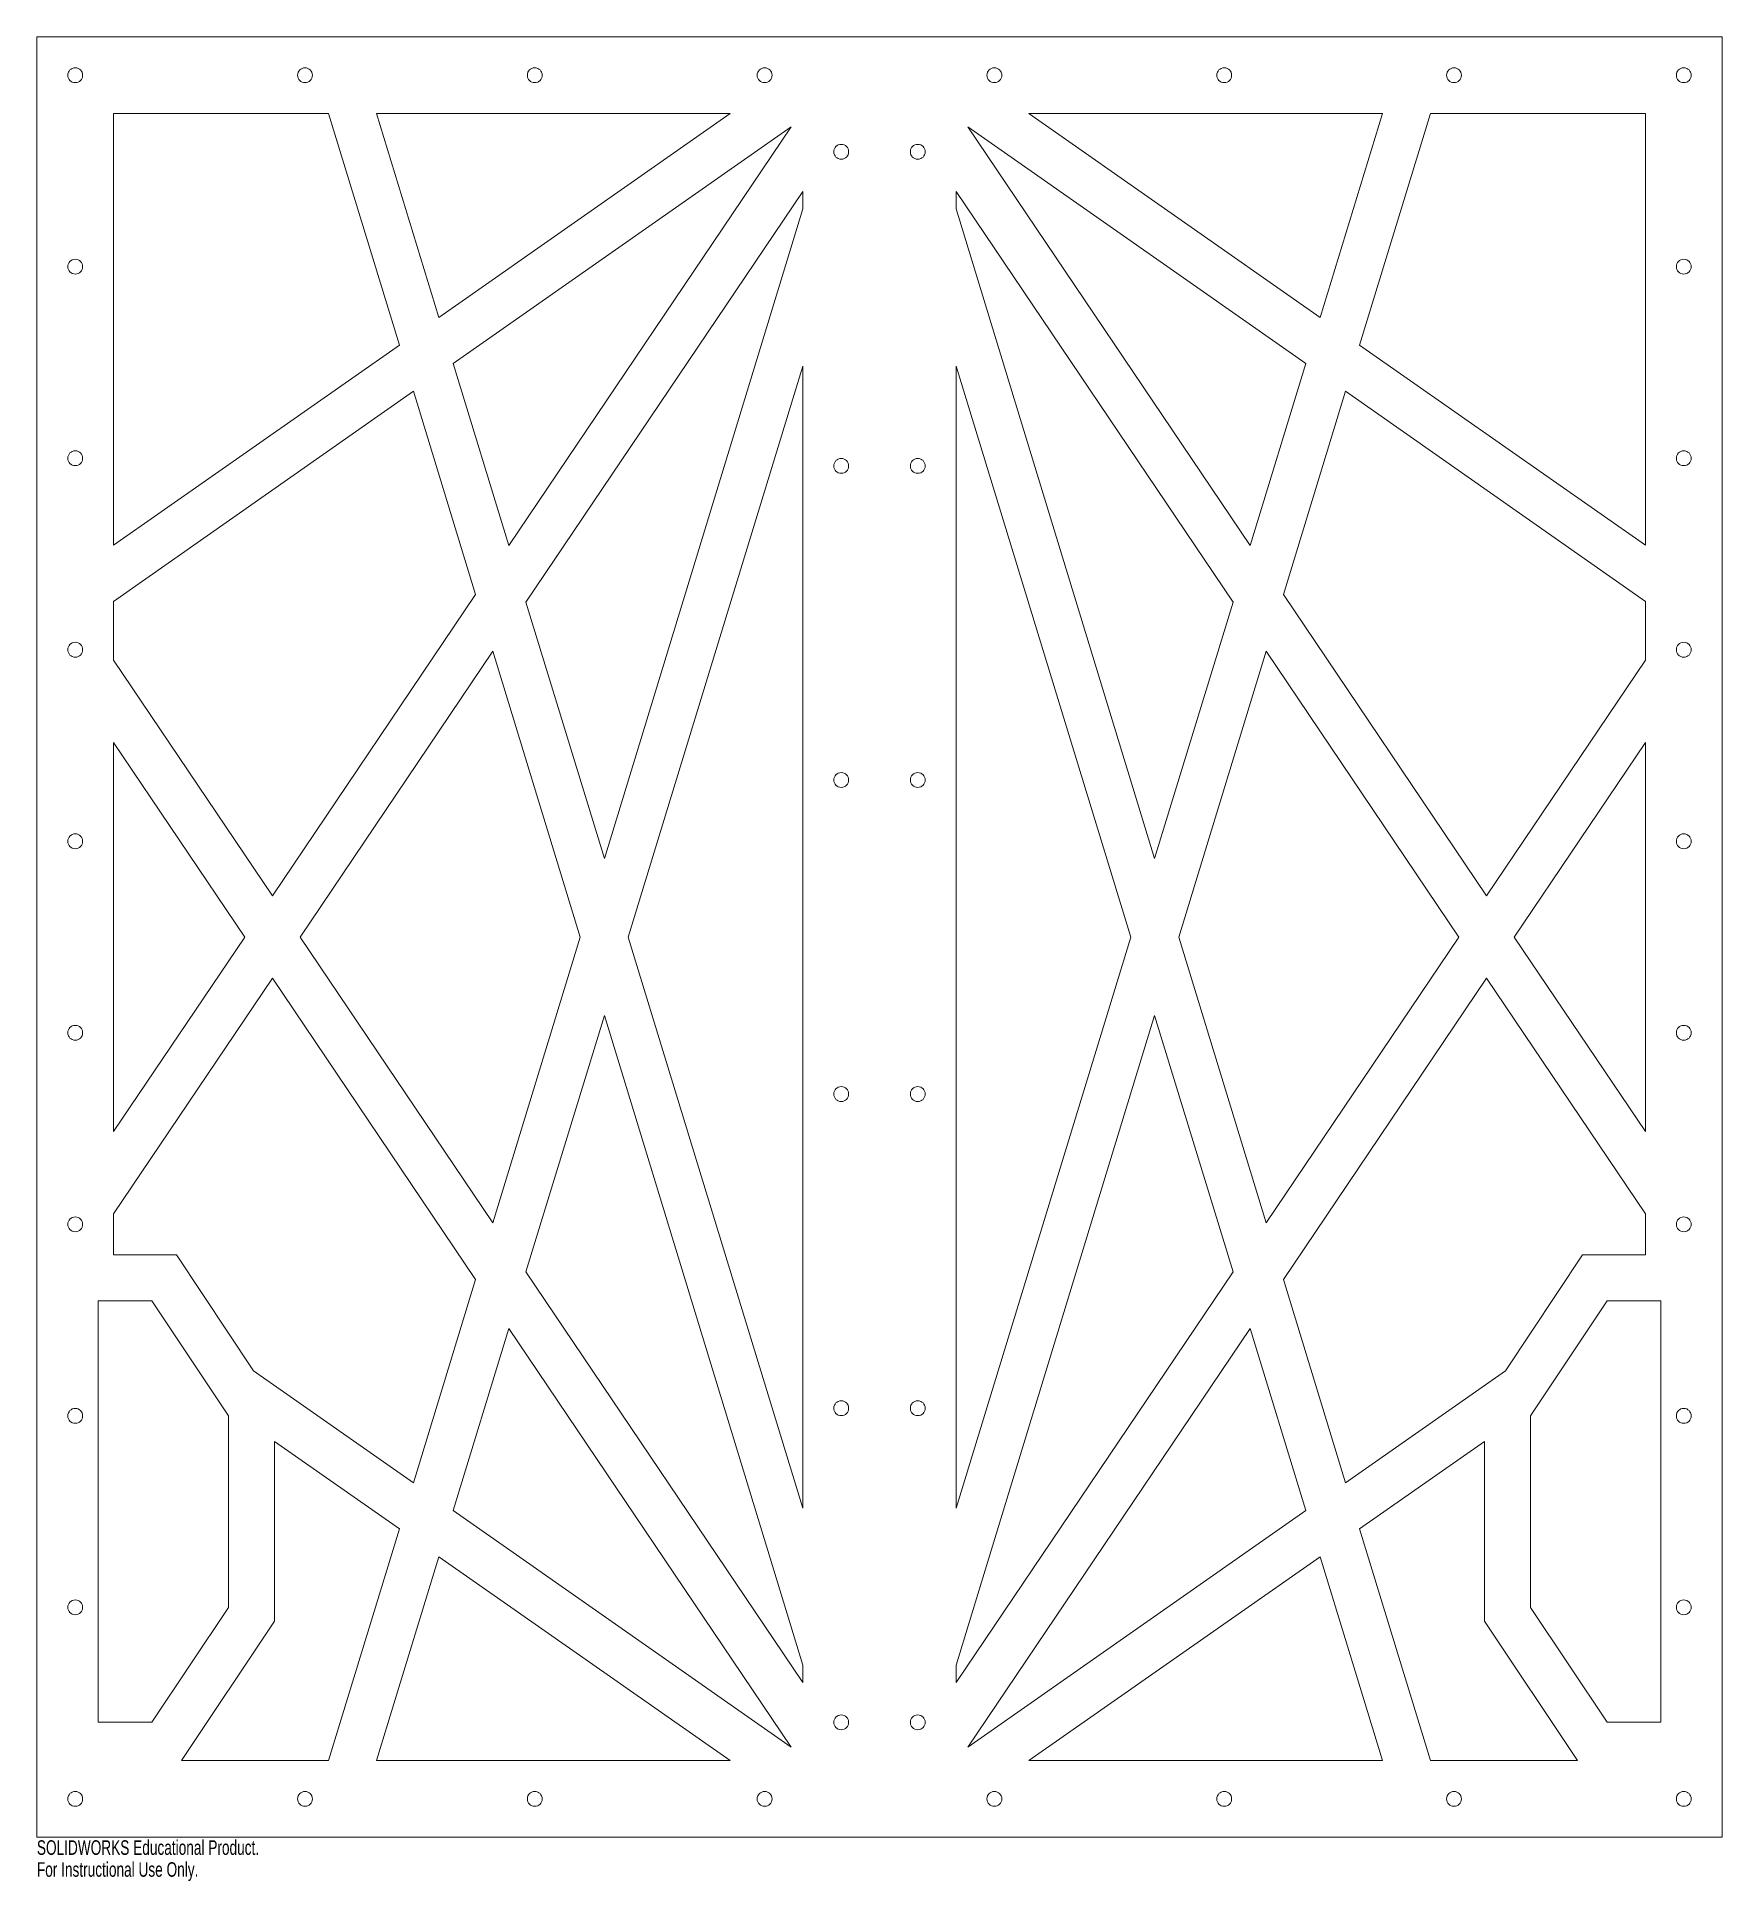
# Model space of a CAD drawing. Header units: inches. Extents: x 0 to 22, y -0.6 to 23.5.
import ezdxf

# ---------------------------------------------------------------- set-up
doc = ezdxf.new("R2010")
doc.units = ezdxf.units.IN
doc.header["$MEASUREMENT"] = 0
doc.styles.add('SLDTEXTSTYLE0', font='TXT', dxfattribs={"width": 0.7})

msp = doc.modelspace()

# ---------------------------------------------------------------- linework, layer by layer
at = {"color": 7, "linetype": 'Continuous', "lineweight": 15}
for p, q in [((0, 23.5), (22, 23.5)), ((0, 0), (0, 23.5)), ((22, 0), (22, 23.5)), ((1, 16.864), (1, 22.5)), ((1, 22.5), (3.807, 22.5)), ((3.807, 22.5), (4.732, 19.477)), ((5.248, 19.839), (4.435, 22.5)), ((4.435, 22.5), (9.049, 22.5)), ((9.049, 22.5), (5.248, 19.839)), ((17.565, 22.5), (12.951, 22.5)), ((12.951, 22.5), (16.752, 19.839)), ((16.752, 19.839), (17.565, 22.5)), ((18.193, 22.5), (17.268, 19.477)), ((21, 22.5), (18.193, 22.5)), ((21, 16.864), (21, 22.5)), ((5.433, 19.236), (9.846, 22.326)), ((9.846, 22.326), (6.159, 16.86)), ((16.567, 19.236), (12.154, 22.326)), ((12.154, 22.326), (15.841, 16.86)), ((6.385, 16.121), (10, 21.481)), ((10, 21.481), (10, 21.255)), ((12, 21.481), (12, 21.255)), ((15.615, 16.121), (12, 21.481)), ((10, 21.255), (7.408, 12.776)), ((12, 21.255), (14.592, 12.776)), ((4.732, 19.477), (1, 16.864)), ((17.268, 19.477), (21, 16.864)), ((6.159, 16.86), (5.433, 19.236)), ((7.721, 11.75), (10, 19.203)), ((10, 19.203), (10, 4.297)), ((14.279, 11.75), (12, 19.203)), ((12, 19.203), (12, 4.297)), ((15.841, 16.86), (16.567, 19.236)), ((1, 16.132), (4.916, 18.874)), ((4.916, 18.874), (5.727, 16.22)), ((17.084, 18.874), (16.273, 16.22)), ((21, 16.132), (17.084, 18.874)), ((1, 15.362), (1, 16.132)), ((5.727, 16.22), (3.075, 12.286)), ((16.273, 16.22), (18.925, 12.286)), ((21, 15.362), (21, 16.132)), ((7.408, 12.776), (6.385, 16.121)), ((14.592, 12.776), (15.615, 16.121)), ((3.436, 11.75), (5.953, 15.481)), ((5.953, 15.481), (7.094, 11.75)), ((16.047, 15.481), (14.906, 11.75)), ((18.564, 11.75), (16.047, 15.481)), ((3.075, 12.286), (1, 15.362)), ((18.925, 12.286), (21, 15.362)), ((1, 14.289), (2.713, 11.75)), ((1, 9.211), (1, 14.289)), ((21, 14.289), (19.287, 11.75)), ((21, 9.211), (21, 14.289)), ((2.713, 11.75), (1, 9.211)), ((5.953, 8.019), (3.436, 11.75)), ((7.094, 11.75), (5.953, 8.019)), ((10, 4.297), (7.721, 11.75)), ((12, 4.297), (14.279, 11.75)), ((14.906, 11.75), (16.047, 8.019)), ((16.047, 8.019), (18.564, 11.75)), ((19.287, 11.75), (21, 9.211)), ((1, 8.138), (3.075, 11.214)), ((3.075, 11.214), (5.727, 7.28)), ((18.925, 11.214), (16.273, 7.28)), ((21, 8.138), (18.925, 11.214)), ((6.385, 7.379), (7.408, 10.724)), ((7.408, 10.724), (10, 2.245)), ((14.592, 10.724), (12, 2.245)), ((15.615, 7.379), (14.592, 10.724)), ((1, 7.6), (1, 8.138)), ((21, 7.6), (21, 8.138)), ((1.821, 7.6), (1, 7.6)), ((2.83, 6.087), (1.821, 7.6)), ((19.17, 6.087), (20.179, 7.6)), ((20.179, 7.6), (21, 7.6)), ((5.727, 7.28), (4.916, 4.626)), ((10, 2.019), (6.385, 7.379)), ((12, 2.019), (15.615, 7.379)), ((16.273, 7.28), (17.084, 4.626)), ((0.8, 1.5), (0.8, 7)), ((0.8, 7), (1.5, 7)), ((1.5, 7), (2.5, 5.5)), ((20.5, 7), (19.5, 5.5)), ((21.2, 7), (20.5, 7)), ((21.2, 1.5), (21.2, 7)), ((5.433, 4.264), (6.159, 6.64)), ((6.159, 6.64), (9.846, 1.174)), ((15.841, 6.64), (12.154, 1.174)), ((16.567, 4.264), (15.841, 6.64)), ((4.916, 4.626), (2.83, 6.087)), ((17.084, 4.626), (19.17, 6.087)), ((2.5, 5.5), (2.5, 3)), ((19.5, 5.5), (19.5, 3)), ((3.1, 2.818), (3.1, 5.165)), ((3.1, 5.165), (4.732, 4.023)), ((18.9, 5.165), (17.268, 4.023)), ((18.9, 2.818), (18.9, 5.165)), ((9.846, 1.174), (5.433, 4.264)), ((12.154, 1.174), (16.567, 4.264)), ((4.732, 4.023), (3.807, 1)), ((17.268, 4.023), (18.193, 1)), ((4.435, 1), (5.248, 3.661)), ((5.248, 3.661), (9.049, 1)), ((16.752, 3.661), (12.951, 1)), ((17.565, 1), (16.752, 3.661)), ((2.5, 3), (1.5, 1.5)), ((19.5, 3), (20.5, 1.5)), ((1.888, 1), (3.1, 2.818)), ((20.112, 1), (18.9, 2.818)), ((10, 2.245), (10, 2.019)), ((12, 2.245), (12, 2.019)), ((1.5, 1.5), (0.8, 1.5)), ((20.5, 1.5), (21.2, 1.5)), ((3.807, 1), (1.888, 1)), ((9.049, 1), (4.435, 1)), ((12.951, 1), (17.565, 1)), ((18.193, 1), (20.112, 1)), ((0, 0), (22, 0))]:
    msp.add_line(p, q, dxfattribs=at)
for centre in [(0.5, 23), (3.5, 23), (6.5, 23), (9.5, 23), (12.5, 23), (15.5, 23), (18.5, 23), (21.5, 23), (10.5, 22), (11.5, 22), (0.5, 20.5), (21.5, 20.5), (0.5, 18), (21.5, 18), (10.5, 17.9), (11.5, 17.9), (0.5, 15.5), (21.5, 15.5), (10.5, 13.8), (11.5, 13.8), (0.5, 13), (21.5, 13), (0.5, 10.5), (21.5, 10.5), (10.5, 9.7), (11.5, 9.7), (0.5, 8), (21.5, 8), (0.5, 5.5), (10.5, 5.6), (11.5, 5.6), (21.5, 5.5), (0.5, 3), (21.5, 3), (10.5, 1.5), (11.5, 1.5), (0.5, 0.5), (3.5, 0.5), (6.5, 0.5), (9.5, 0.5), (12.5, 0.5), (15.5, 0.5), (18.5, 0.5), (21.5, 0.5)]:
    msp.add_circle(centre, 0.097, dxfattribs=at)

# ---------------------------------------------------------------- texts
at = {"color": 7, "linetype": 'Continuous', "char_height": 0.1903, "attachment_point": 1, "style": 'SLDTEXTSTYLE0'}
for s, insert in [('SOLIDWORKS Educational Product.', (0, -0.04)), ('For Instructional Use Only.', (0, -0.326))]:
    msp.add_mtext(s, dxfattribs=dict(at, insert=insert))

doc.saveas('drawing.dxf')
